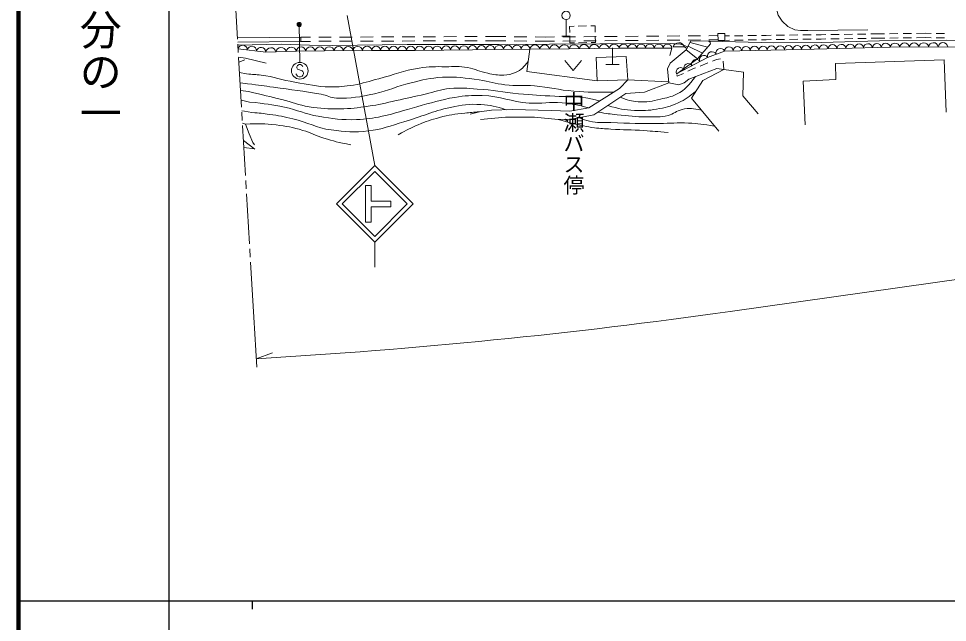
# Model space of a CAD drawing. Units: millimetres at full size, sheet at 1:1000; details may follow other scales. Extents: x 40000 to 680000, y 20000 to 380000.
# Drawn here: x 40000 to 151326, y 202409 to 274832 of the extents above; entities that cross this region are included whole.
import ezdxf
from ezdxf.enums import TextEntityAlignment as Align

# ---------------------------------------------------------------- set-up
doc = ezdxf.new("R2010")
doc.units = ezdxf.units.MM
doc.header["$LTSCALE"] = 1000
doc.header["$PDMODE"] = 32
doc.header["$PDSIZE"] = 500
for name, color, linetype, lineweight in [('M-BGD', 7, 'Continuous', 13), ('M-BMK', 2, 'Continuous', 13), ('M-STR-HTXT', 7, 'Continuous', 13), ('M-STR-STRC', 7, 'Continuous', 13), ('M-TTL', 2, 'Continuous', 140), ('M-TTL-BAND', 7, 'Continuous', 25)]:
    doc.layers.add(name, color=color, linetype=linetype, lineweight=lineweight)
doc.layers.add('M-BMK-HTXT', color=7, linetype='Continuous')
doc.styles.add('@ＭＳ ゴシック', font='')
doc.styles.get('@ＭＳ ゴシック').set_extended_font_data('@MS Gothic')

msp = doc.modelspace()

# ---------------------------------------------------------------- linework, layer by layer
at = {"layer": 'M-BGD'}
for p, q in [((105625, 274707), (105625, 272707)), ((106048, 273900), (106572, 273911)), ((106063, 273153), (106048, 273900)), ((107072, 273921), (108072, 273942)), ((108572, 273952), (109096, 273963)), ((109096, 273963), (109112, 273217)), ((117742, 272737), (119242, 272750)), ((120242, 272758), (121742, 272771)), ((122742, 272779), (123825, 272788)), ((125225, 272752), (124641, 272744)), ((126824, 272775), (125825, 272761)), ((128424, 272797), (127424, 272783)), ((129607, 272814), (129024, 272806)), ((130192, 272822), (129607, 272814)), ((131792, 272842), (130792, 272829)), ((133392, 272863), (132392, 272850)), ((134991, 272883), (133992, 272870)), ((136176, 272899), (135591, 272891)), ((136764, 272907), (136176, 272899)), ((138364, 272929), (137364, 272915)), ((139964, 272951), (138964, 272937)), ((141564, 272974), (140564, 272960)), ((142752, 272990), (142164, 272982)), ((143803, 273003), (142752, 272990)), ((145402, 273024), (144403, 273011)), ((147002, 273044), (146002, 273031)), ((148653, 273065), (147602, 273051)), ((149386, 273057), (148653, 273065)), ((150986, 273040), (149986, 273051)), ((66265, 271993), (73828, 272075)), ((73822, 272595), (74982, 272599)), ((73824, 272095), (74982, 272099)), ((75982, 272603), (77482, 272608)), ((75982, 272103), (77482, 272108)), ((78482, 272612), (79982, 272617)), ((78482, 272112), (79982, 272117)), ((80982, 272621), (82482, 272626)), ((80982, 272121), (82482, 272126)), ((83482, 272630), (84982, 272635)), ((83482, 272130), (84982, 272135)), ((85982, 272639), (87482, 272644)), ((85982, 272139), (87482, 272144)), ((88482, 272647), (89982, 272653)), ((88482, 272147), (89982, 272153)), ((90982, 272656), (92482, 272662)), ((90982, 272156), (92482, 272162)), ((93482, 272665), (94982, 272671)), ((93482, 272165), (94982, 272171)), ((95982, 272674), (97143, 272678)), ((95982, 272174), (97141, 272178)), ((97141, 272178), (98400, 272165)), ((97143, 272678), (98401, 272665)), ((99400, 272154), (100900, 272139)), ((99401, 272654), (100901, 272639)), ((101900, 272128), (103159, 272115)), ((101901, 272628), (103160, 272615)), ((103159, 272115), (104246, 272124)), ((103160, 272615), (104243, 272624)), ((105125, 272707), (106125, 272707)), ((105242, 272632), (106742, 272645)), ((105246, 272132), (106746, 272145)), ((106089, 271906), (106074, 272653)), ((106614, 271917), (106089, 271906)), ((108114, 271948), (107114, 271928)), ((107742, 272653), (109242, 272666)), ((107746, 272153), (109246, 272166)), ((109138, 271970), (108613, 271959)), ((109122, 272717), (109138, 271970)), ((110242, 272674), (111742, 272687)), ((110246, 272174), (111746, 272187)), ((112742, 272695), (114242, 272708)), ((112746, 272195), (114246, 272208)), ((115242, 272716), (116742, 272729)), ((115246, 272216), (116746, 272229)), ((117746, 272237), (119246, 272250)), ((119996, 271075), (120577, 272145)), ((120246, 272258), (121746, 272271)), ((120479, 271966), (122576, 271408)), ((122860, 272116), (120577, 272145)), ((122745, 272279), (123832, 272288)), ((125226, 272230), (124637, 272221)), ((126826, 272253), (125826, 272239)), ((128425, 272277), (127426, 272262)), ((129614, 272294), (129025, 272286)), ((130199, 272302), (129614, 272294)), ((131799, 272322), (130799, 272309)), ((133399, 272343), (132399, 272330)), ((134998, 272363), (133999, 272351)), ((136183, 272379), (135598, 272371)), ((136771, 272387), (136183, 272379)), ((138371, 272409), (137371, 272395)), ((139971, 272431), (138971, 272417)), ((141571, 272454), (140571, 272440)), ((142759, 272470), (142170, 272462)), ((143806, 272483), (142759, 272470)), ((145406, 272504), (144406, 272491)), ((147006, 272524), (146006, 272511)), ((148654, 272545), (147606, 272531)), ((149383, 272537), (148654, 272545)), ((150983, 272520), (149983, 272531)), ((111194, 271331), (111194, 269331)), ((119997, 271076), (121379, 270008)), ((120238, 271520), (121970, 270700)), ((66406, 269585), (67102, 269900)), ((105454, 269792), (106454, 268592)), ((106454, 268592), (107454, 269792)), ((122617, 269514), (121689, 269142)), ((123646, 269925), (123174, 269737)), ((124134, 269989), (123646, 269925)), ((124536, 268723), (124449, 269719)), ((137914, 269439), (150941, 269886)), ((150941, 269886), (151156, 263619)), ((66478, 268355), (67298, 268188)), ((110394, 269331), (111994, 269331)), ((120803, 268788), (120219, 268512)), ((121132, 268919), (120803, 268788)), ((113005, 267476), (109352, 267350)), ((118945, 267911), (118913, 268100)), ((119676, 268256), (118945, 267911)), ((134044, 267339), (134290, 262103)), ((66602, 266219), (67539, 266084)), ((68329, 259180), (66954, 260203)), ((68313, 259192), (67003, 259358))]:
    msp.add_line(p, q, dxfattribs=at)
at = {"layer": 'M-BGD', "color": 171}
for p, q in [((120589, 272167), (120589, 272145)), ((122737, 272117), (122880, 272007)), ((124536, 268723), (126889, 268402))]:
    msp.add_line(p, q, dxfattribs=at)
at = {"layer": 'M-BGD'}
msp.add_lwpolyline([(123821, 273022), (124637, 273035), (124649, 272221), (123834, 272209)], close=True, dxfattribs=at)
for points in [[(66235, 272513), (73822, 272595), (73828, 272075)], [(74866, 271659), (71485, 271751), (66287, 271623)], [(120209, 271460), (119334, 271754), (118189, 271829), (109678, 271794), (97620, 271716), (86584, 271705), (77618, 271589), (74866, 271659)], [(118894, 268210), (121379, 270008), (122917, 271807), (122860, 272116), (130515, 271930)], [(130515, 271930), (136249, 271945), (143195, 272172), (151213, 272236), (161078, 272166)], [(87546, 271006), (82350, 271013), (76669, 270947), (73294, 270924), (69618, 270817), (66311, 271200)], [(118059, 270417), (118301, 271269), (111974, 271267), (105982, 271188), (101288, 271167), (87546, 271006)], [(101288, 271167), (100912, 268498), (109352, 267350)], [(124536, 268723), (123679, 268850), (120313, 267557), (119776, 267111), (119134, 266887), (117922, 267120), (117761, 268808), (118099, 269466), (119996, 271075)], [(120093, 271243), (119804, 271453), (118446, 271430)], [(161047, 271393), (151367, 271458), (144466, 271388), (133836, 271122), (124621, 270940), (122583, 270163), (118856, 268201)], [(69668, 269496), (67184, 270082), (66371, 270187)], [(109352, 267350), (109241, 270153), (112813, 270267), (113005, 267476), (117846, 267252)], [(137913, 269438), (137963, 267524), (134044, 267339)], [(124536, 268723), (122029, 267421), (120635, 265292), (123935, 261319)], [(126889, 268402), (126795, 265552), (128657, 263402)], [(94115, 263385), (95256, 263643), (96688, 263830), (99216, 263934), (103814, 263816), (106074, 263724), (108342, 264115), (112010, 266461), (113005, 267476)], [(66549, 267125), (66604, 267119), (67431, 267022)], [(95349, 262747), (98378, 262997), (101839, 262997), (104653, 262731), (106275, 262752), (108944, 263271), (112787, 265861), (115028, 266013), (117922, 267120)], [(66671, 265037), (66723, 265028), (67683, 264822)], [(66745, 263779), (67076, 263725), (67954, 263561)], [(66831, 262307), (67184, 262171), (67644, 261013), (68069, 259985), (68270, 259696)]]:
    msp.add_lwpolyline(points, dxfattribs=at)
msp.add_circle((105625, 275207), 500, dxfattribs=at)
for centre, radius, start, end in [((66856, 271079), 558, 359.34307, 167.44624), ((98646, 271107), 529, 3.85311, 177.4869), ((99703, 271119), 529, 3.85311, 177.4869), ((100760, 271132), 529, 3.85311, 177.4869), ((101875, 271076), 594, 9.379, 171.12877), ((103049, 271081), 594, 9.379, 171.12877), ((104222, 271086), 594, 9.379, 171.12877), ((105395, 271091), 594, 9.379, 171.12877), ((106582, 271087), 609, 11.0722, 170.43627), ((107781, 271103), 609, 11.0722, 170.43627), ((108979, 271118), 609, 11.0722, 170.43627), ((110178, 271134), 609, 11.0722, 170.43627), ((111376, 271150), 609, 11.0722, 170.43627), ((112501, 271239), 528, 3.06304, 176.97162), ((113556, 271239), 528, 3.06304, 176.97162), ((114610, 271240), 528, 3.06304, 176.97162), ((115665, 271240), 528, 3.06304, 176.97162), ((116719, 271240), 528, 3.06304, 176.97162), ((117774, 271241), 528, 3.06304, 176.97162), ((119129, 271231), 711, 18.22851, 163.71872), ((134369, 271103), 533, 4.94962, 177.91533), ((135432, 271130), 533, 4.94962, 177.91533), ((136495, 271156), 533, 4.94962, 177.91533), ((137558, 271183), 533, 4.94962, 177.91533), ((138621, 271209), 533, 4.94962, 177.91533), ((139684, 271236), 533, 4.94962, 177.91533), ((140747, 271263), 533, 4.94962, 177.91533), ((141810, 271289), 533, 4.94962, 177.91533), ((142873, 271316), 533, 4.94962, 177.91533), ((143936, 271342), 533, 4.94962, 177.91533), ((145042, 271313), 581, 8.56759, 172.59326), ((146192, 271325), 581, 8.56759, 172.59326), ((147342, 271337), 581, 8.56759, 172.59326), ((148492, 271348), 581, 8.56759, 172.59326), ((149643, 271360), 581, 8.56759, 172.59326), ((150793, 271372), 581, 8.56759, 172.59326), ((67958, 270951), 558, 359.34307, 167.44624), ((69060, 270823), 558, 359.34307, 167.44624), ((70234, 270709), 626, 13.24749, 170.09124), ((71459, 270745), 626, 13.24749, 170.09124), ((72685, 270781), 626, 13.24749, 170.09124), ((73857, 270861), 566, 7.12374, 173.64281), ((74982, 270869), 566, 7.12374, 173.64281), ((76107, 270876), 566, 7.12374, 173.64281), ((77238, 270881), 573, 7.96947, 173.37202), ((78374, 270894), 573, 7.96947, 173.37202), ((79510, 270907), 573, 7.96947, 173.37202), ((80646, 270920), 573, 7.96947, 173.37202), ((81783, 270934), 573, 7.96947, 173.37202), ((82869, 270993), 520, 2.12992, 177.7212), ((83909, 270991), 520, 2.12992, 177.7212), ((84948, 270990), 520, 2.12992, 177.7212), ((85987, 270988), 520, 2.12992, 177.7212), ((87026, 270987), 520, 2.12992, 177.7212), ((88075, 270983), 529, 3.85311, 177.4869), ((89132, 270996), 529, 3.85311, 177.4869), ((90189, 271008), 529, 3.85311, 177.4869), ((91246, 271020), 529, 3.85311, 177.4869), ((92303, 271033), 529, 3.85311, 177.4869), ((93360, 271045), 529, 3.85311, 177.4869), ((94417, 271057), 529, 3.85311, 177.4869), ((95474, 271070), 529, 3.85311, 177.4869), ((96531, 271082), 529, 3.85311, 177.4869), ((97589, 271094), 529, 3.85311, 177.4869), ((123109, 270313), 547, 25.84792, 195.9136), ((124128, 270702), 547, 25.84792, 195.9136), ((125133, 270938), 512, 2.49964, 179.76649), ((126157, 270958), 512, 2.49964, 179.76649), ((127181, 270979), 512, 2.49964, 179.76649), ((128205, 270999), 512, 2.49964, 179.76649), ((129229, 271019), 512, 2.49964, 179.76649), ((130253, 271039), 512, 2.49964, 179.76649), ((131277, 271060), 512, 2.49964, 179.76649), ((132301, 271080), 512, 2.49964, 179.76649), ((133325, 271100), 512, 2.49964, 179.76649), ((120266, 268912), 527, 30.72134, 204.816), ((121198, 269403), 527, 30.72134, 204.816), ((122130, 269893), 527, 30.72134, 204.816), ((119335, 268422), 527, 30.72134, 204.816)]:
    msp.add_arc(centre, radius, start, end, dxfattribs=at)
at = {"layer": 'M-BGD', "color": 1}
for points, knots in [([(101079, 269684), (100532, 269035), (100287, 268676), (99567, 268368), (99044, 268144), (98713, 268087), (98145, 268056), (97393, 268015), (96967, 268118), (96229, 268268), (95269, 268464), (94779, 268781), (93814, 268952), (92805, 269131), (92217, 269060), (91191, 269061), (89946, 269063), (89237, 269096), (88008, 268895), (86077, 268579), (85058, 268107), (83162, 267618), (81986, 267314), (81345, 267054), (80145, 266859), (79058, 266682), (78435, 266614), (77334, 266638), (75669, 266675), (74748, 266917), (73107, 267200), (71515, 267475), (70662, 267852), (69058, 268037), (68372, 268115), (68127, 268148), (67298, 268188)], [0, 0, 0, 0, 1, 1, 1, 2, 2, 2, 3, 3, 3, 4, 4, 4, 5, 5, 5, 6, 6, 6, 7, 7, 7, 8, 8, 8, 9, 9, 9, 10, 10, 10, 11, 11, 11, 12, 12, 12, 12]), ([(85506, 260899), (86593, 261508), (86928, 261695), (87888, 262098), (88855, 262504), (89418, 262691), (90431, 262962), (91600, 263275), (92280, 263364), (93483, 263497), (94174, 263574), (94414, 263598), (95256, 263643)], [0, 0, 0, 0, 1, 1, 1, 2, 2, 2, 3, 3, 3, 4, 4, 4, 4]), ([(117843, 261155), (116450, 261287), (116081, 261317), (114950, 261395), (113410, 261500), (112542, 261475), (111002, 261574), (110223, 261625), (109785, 261644), (109010, 261739), (108496, 261802), (108212, 261860), (107703, 261955), (106495, 262180), (106090, 262323), (104653, 262731)], [0, 0, 0, 0, 1, 1, 1, 2, 2, 2, 3, 3, 3, 4, 4, 4, 5, 5, 5, 5]), ([(67184, 262171), (68879, 262229), (69433, 262261), (70857, 262086), (72125, 261931), (72832, 261776), (74061, 261427), (75068, 261141), (75578, 260816), (76575, 260497), (77817, 260099), (78275, 260014), (79814, 259686)], [0, 0, 0, 0, 1, 1, 1, 2, 2, 2, 3, 3, 3, 4, 4, 4, 4])]:
    msp.add_open_spline(points, degree=3, knots=knots, dxfattribs=at)
at = {"layer": 'M-BGD'}
for points, knots in [([(111308, 266012), (109057, 265987), (108392, 265979), (106532, 266126), (104685, 266272), (103677, 266595), (101831, 266757), (100455, 266877), (99669, 266736), (98296, 266888), (97074, 267023), (96422, 267314), (95202, 267467), (93490, 267681), (92518, 267910), (90797, 267791), (89310, 267688), (88486, 267485), (87037, 267136), (85298, 266717), (84402, 266191), (82656, 265806), (80908, 265422), (79891, 265254), (78102, 265297), (77369, 265315), (77001, 265620), (76279, 265750), (74052, 266150), (72790, 266289), (70549, 266600), (69332, 266770), (68946, 266823), (67431, 267022)], [0, 0, 0, 0, 1, 1, 1, 2, 2, 2, 3, 3, 3, 4, 4, 4, 5, 5, 5, 6, 6, 6, 7, 7, 7, 8, 8, 8, 9, 9, 9, 10, 10, 10, 11, 11, 11, 11]), ([(112090, 265391), (113017, 265046), (113401, 264926), (114278, 264849), (115320, 264757), (115917, 264933), (116936, 265166), (117705, 265341), (118157, 265414), (118865, 265758), (119956, 266289), (120301, 266840), (121138, 267874)], [0, 0, 0, 0, 1, 1, 1, 2, 2, 2, 3, 3, 3, 4, 4, 4, 4]), ([(67539, 266084), (69486, 265632), (69991, 265518), (71554, 265121), (72830, 264796), (73512, 264463), (74813, 264260), (76239, 264038), (77056, 263989), (78499, 264009), (79836, 264026), (80585, 264125), (81908, 264317), (83222, 264508), (83942, 264711), (85241, 264988), (86612, 265280), (87376, 265464), (88743, 265772), (89898, 266032), (90521, 266329), (91699, 266441), (92972, 266562), (93696, 266468), (94971, 266385), (96918, 266258), (97990, 265990), (99933, 265813), (101620, 265659), (102568, 265617), (104259, 265508), (105720, 265415), (106560, 265560), (108002, 265306), (108648, 265192), (108891, 265153), (109643, 264948)], [0, 0, 0, 0, 1, 1, 1, 2, 2, 2, 3, 3, 3, 4, 4, 4, 5, 5, 5, 6, 6, 6, 7, 7, 7, 8, 8, 8, 9, 9, 9, 10, 10, 10, 11, 11, 11, 12, 12, 12, 12]), ([(121184, 266131), (120295, 265415), (119952, 265148), (119048, 264723), (118096, 264275), (117497, 264159), (116461, 263970), (115443, 263784), (114850, 263771), (113816, 263813), (112545, 263864), (112042, 264022), (110613, 264396)], [0, 0, 0, 0, 1, 1, 1, 2, 2, 2, 3, 3, 3, 4, 4, 4, 4]), ([(108342, 264115), (106906, 264494), (106420, 264600), (105162, 264735), (103616, 264902), (102733, 264584), (101183, 264689), (98970, 264838), (97795, 265541), (95577, 265596), (94289, 265628), (93554, 265602), (92283, 265385), (90478, 265077), (89503, 264723), (87732, 264258), (86104, 263831), (85228, 263448), (83581, 263107), (82395, 262861), (81715, 262757), (80505, 262717), (78709, 262656), (77695, 262820), (75922, 263114), (74308, 263381), (73478, 263867), (71876, 264201), (70255, 264539), (69665, 264603), (67683, 264822)], [0, 0, 0, 0, 1, 1, 1, 2, 2, 2, 3, 3, 3, 4, 4, 4, 5, 5, 5, 6, 6, 6, 7, 7, 7, 8, 8, 8, 9, 9, 9, 10, 10, 10, 10]), ([(67954, 263561), (68967, 263489), (69257, 263460), (70087, 263346), (71189, 263196), (71802, 263068), (72883, 262805), (74701, 262361), (75631, 261730), (77485, 261475), (79196, 261239), (80191, 261144), (81906, 261350), (83620, 261556), (84527, 261971), (86187, 262446), (88380, 263074), (89530, 263721), (91766, 264174), (93171, 264459), (93991, 264622), (95420, 264516), (96627, 264427), (97131, 264301), (98457, 263903)], [0, 0, 0, 0, 1, 1, 1, 2, 2, 2, 3, 3, 3, 4, 4, 4, 5, 5, 5, 6, 6, 6, 7, 7, 7, 8, 8, 8, 8]), ([(109442, 263607), (110537, 263435), (110841, 263397), (111741, 263295), (113130, 263138), (113913, 263046), (115310, 263045), (116304, 263044), (116882, 262982), (117849, 263210), (118541, 263374), (118828, 263770), (119520, 263932), (120399, 264136), (120851, 264023), (121830, 263854)], [0, 0, 0, 0, 1, 1, 1, 2, 2, 2, 3, 3, 3, 4, 4, 4, 5, 5, 5, 5]), ([(123417, 261943), (121952, 262172), (121508, 262235), (120274, 262302), (118932, 262376), (118177, 262255), (116832, 262253), (114547, 262251), (113266, 262255), (110983, 262355), (109980, 262399), (109394, 262292), (108419, 262532), (107925, 262654), (107725, 262706), (107177, 262928)], [0, 0, 0, 0, 1, 1, 1, 2, 2, 2, 3, 3, 3, 4, 4, 4, 5, 5, 5, 5])]:
    msp.add_open_spline(points, degree=3, knots=knots, dxfattribs=at)
at = {"layer": 'M-BMK'}
for p, q in [((65858, 278964), (66243, 272375)), ((66278, 271776), (66336, 270778)), ((66371, 270179), (66721, 264189)), ((66756, 263590), (66814, 262592)), ((66849, 261993), (67199, 256003)), ((67234, 255404), (67292, 254406)), ((67327, 253807), (67677, 247817)), ((67712, 247218), (67770, 246220)), ((67805, 245621), (68190, 239032))]:
    msp.add_line(p, q, dxfattribs=at)
at = {"layer": 'M-STR-HTXT'}
for p, q in [((79402, 275208), (82689, 257191)), ((73636, 274129), (73692, 269572)), ((125269, 239703), (231137, 254672)), ((68190, 239032), (68539, 233042)), ((68481, 234041), (70443, 234756))]:
    msp.add_line(p, q, dxfattribs=at)
for radius in [150, 120, 90, 60, 30, 20]:
    msp.add_circle((73636, 274129), radius, dxfattribs=at)
msp.add_arc((27970, 927859), 695000, 273.34163, 278.04774, dxfattribs=at)
msp.add_point((73636, 274129), dxfattribs=at)
at = {"layer": 'M-STR-STRC'}
for p, q in [((73431, 269214), (73340, 269032)), ((73340, 269032), (73340, 268941)), ((73340, 268941), (73431, 268759)), ((73613, 269305), (73431, 269214)), ((73431, 268759), (73977, 268577)), ((73795, 269305), (73613, 269305)), ((73977, 269214), (73795, 269305)), ((74068, 269032), (73977, 269214)), ((73977, 268577), (74068, 268486)), ((74068, 268486), (74159, 268305)), ((74159, 268305), (74159, 268214)), ((73340, 268032), (73250, 268214)), ((73431, 267941), (73340, 268032)), ((73613, 267850), (73431, 267941)), ((73795, 267850), (73613, 267850)), ((73977, 267941), (73795, 267850)), ((74068, 268032), (73977, 267941)), ((74159, 268214), (74068, 268032)), ((82689, 257191), (78093, 252595)), ((87285, 252595), (82689, 257191)), ((82689, 256484), (78800, 252595)), ((86578, 252595), (82689, 256484)), ((81572, 250395), (81572, 254795)), ((81572, 254795), (82272, 254795)), ((82272, 252945), (82272, 254795)), ((82272, 252945), (84622, 252945)), ((84622, 252245), (84622, 252945)), ((78093, 252595), (82689, 247999)), ((78800, 252595), (82689, 248706)), ((82272, 250395), (82272, 252245)), ((82272, 252245), (84622, 252245)), ((82689, 248706), (86578, 252595)), ((82689, 247999), (87285, 252595)), ((81572, 250395), (82272, 250395)), ((82689, 247998), (82687, 244998))]:
    msp.add_line(p, q, dxfattribs=at)
msp.add_lwpolyline([(141793, 273501), (134597, 273406), (133736, 273391), (133048, 273484), (132206, 273881), (131501, 274535), (131047, 275252), (130808, 276104), (130629, 277221), (130448, 278368), (130119, 279297), (129491, 280260), (128734, 281043)], dxfattribs=at)
msp.add_circle((73704, 268577), 1000, dxfattribs=at)
at = {"layer": 'M-TTL'}
msp.add_line((40000, 380000), (40000, 20000), dxfattribs=at)
at = {"layer": 'M-TTL-BAND'}
for p, q in [((58000, 370000), (58000, 20000)), ((40000, 205000), (579000, 205000)), ((68000, 205000), (68000, 204000))]:
    msp.add_line(p, q, dxfattribs=at)

# ---------------------------------------------------------------- texts
at = {"layer": 'M-BMK-HTXT', "style": '@ＭＳ ゴシック'}
msp.add_text('中瀬バス停', height=1833, rotation=270, dxfattribs=at).set_placement((106532, 266126), align=Align.MIDDLE_LEFT)
at = {"layer": 'M-TTL-BAND', "style": '@ＭＳ ゴシック'}
msp.add_text('縮尺千分の一', height=3666, rotation=270, dxfattribs=at).set_placement((49777, 261030), align=Align.MIDDLE_RIGHT)

doc.saveas('drawing.dxf')
